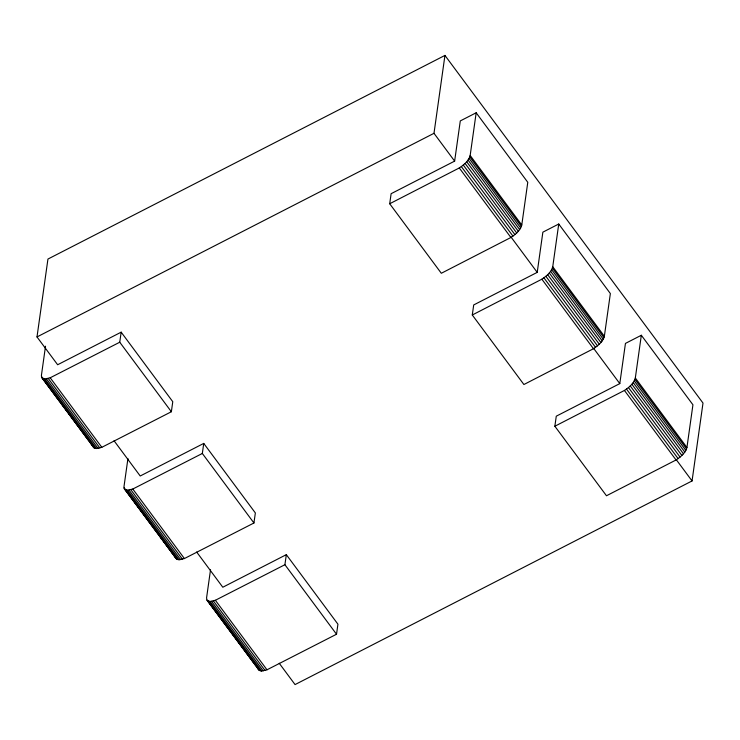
<?xml version="1.0" encoding="UTF-8"?>
<svg xmlns="http://www.w3.org/2000/svg" width="740" height="740" viewBox="0 0 740 740"><rect width="100%" height="100%" fill="white"/><g stroke="black" fill="none" stroke-linecap="round" stroke-linejoin="round"><path stroke-width="1.11" d="M279.23 663.262L295.057 684.583L692.057 480.945L703 403.06L444.944 55.417L47.943 259.055L37 336.94L57.646 364.746L121.166 332.168L172.772 401.7L171.365 411.745L101.824 447.312L96.468 448.533L94.091 447.885L41.764 377.622L41.412 375.411L45.519 346.181M114.071 440.772L140.221 475.996L203.74 443.417L255.356 512.94L253.94 522.995L184.399 558.552L179.043 559.773L176.666 559.135L124.348 488.863L123.987 486.652L127.937 458.55M171.365 411.745L119.751 342.222L121.166 332.168M253.94 522.995L202.335 453.463L203.74 443.417M210.521 569.8L206.571 597.902L206.922 600.112L259.25 670.375L261.627 671.023L266.983 669.802L336.524 634.236L337.93 624.19L286.325 554.658L222.805 587.236L196.655 552.012M336.524 634.236L284.909 564.712L286.325 554.658M389.703 203.75L391.118 193.695L454.638 161.117L460.289 120.916L476.171 112.776L527.777 182.299L521.774 225.016C520.35 230.575 515.456 234.432 510.896 237.485L441.318 273.273L389.703 203.75L459.281 167.952C463.851 164.9 468.735 161.052 470.168 155.483L476.171 112.776M454.638 161.117L433.992 133.311L444.944 55.417M472.286 314.99L473.702 304.945L537.221 272.366L542.864 232.166L558.746 224.017L610.361 293.549L604.358 336.256C602.934 341.825 598.04 345.673 593.471 348.725L523.902 384.522L472.286 314.99L541.856 279.202C546.425 276.15 551.318 272.292 552.743 266.733L558.746 224.017M554.861 426.24L556.277 416.185L619.796 383.607L625.448 343.406L641.33 335.266L692.936 404.789L686.933 447.506C685.508 453.065 680.615 456.922 676.055 459.975L606.476 495.763L554.861 426.24L624.44 390.443C629.009 387.39 633.893 383.542 635.327 377.974L641.33 335.266M37 336.94L433.992 133.311M41.764 377.622L44.853 379L50.209 377.779L119.751 342.222M124.348 488.863L127.437 490.241L132.793 489.029L202.335 453.463M206.922 600.112L210.012 601.49L215.368 600.27L284.909 564.712M470.168 155.483L521.774 225.016M552.743 266.733L604.358 336.256M635.327 377.974L686.933 447.506M469.798 156.889L521.413 226.412M552.382 268.13L603.988 337.662M634.957 379.38L686.572 448.903M469.086 158.434L520.692 227.957M551.661 269.675L603.276 339.207M634.245 380.924L685.851 450.447M468.041 160.071L519.656 229.603M550.615 271.321L602.231 340.844M633.199 382.562L684.815 452.094M466.7 161.755L518.305 231.287M549.274 273.005L600.889 342.537M631.858 384.245L683.464 453.777M465.099 163.438L516.714 232.971M547.674 274.688L599.289 344.211M630.258 385.929L681.873 455.461M463.296 165.066L514.901 234.599M545.87 276.316L597.485 345.839M628.454 387.557L680.06 457.089M461.335 166.583L512.949 236.115M543.909 277.833L595.524 347.365M626.493 389.074L678.108 458.606M511.072 237.133L537.221 272.366M593.647 348.383L619.796 383.607M676.231 459.623L692.057 480.945M459.281 167.952L510.896 237.485M541.856 279.202L593.471 348.725M624.44 390.443L676.055 459.975M50.209 377.779L101.824 447.312M132.793 489.029L184.399 558.552M215.368 600.27L266.983 669.802M48.257 378.473L99.863 447.996M130.832 489.714L182.447 559.246M213.416 600.963L265.022 670.486M46.453 378.88L98.059 448.412M129.028 490.13L180.643 559.653M211.612 601.37L263.218 670.903M44.853 379L96.468 448.533M127.437 490.241L179.043 559.773M210.012 601.49L261.627 671.023M43.521 378.825L95.127 448.348M126.096 490.065L177.711 559.597M208.68 601.315L260.286 670.838M41.412 376.623L59.302 400.729M60.68 402.579L67.562 411.856M68.931 413.706L78.57 426.684M79.948 428.534L88.892 440.587M90.271 442.446L93.379 447.145M123.987 487.873L127.428 492.507M128.806 494.357L157.019 532.365M158.397 534.225L175.963 558.395M207.94 600.973L236.162 638.981M237.531 640.831L255.429 664.936M256.808 666.786L258.538 669.635M42.476 378.362L94.091 447.885M125.06 489.602L176.666 559.135M207.635 600.852L259.25 670.375"/></g></svg>
